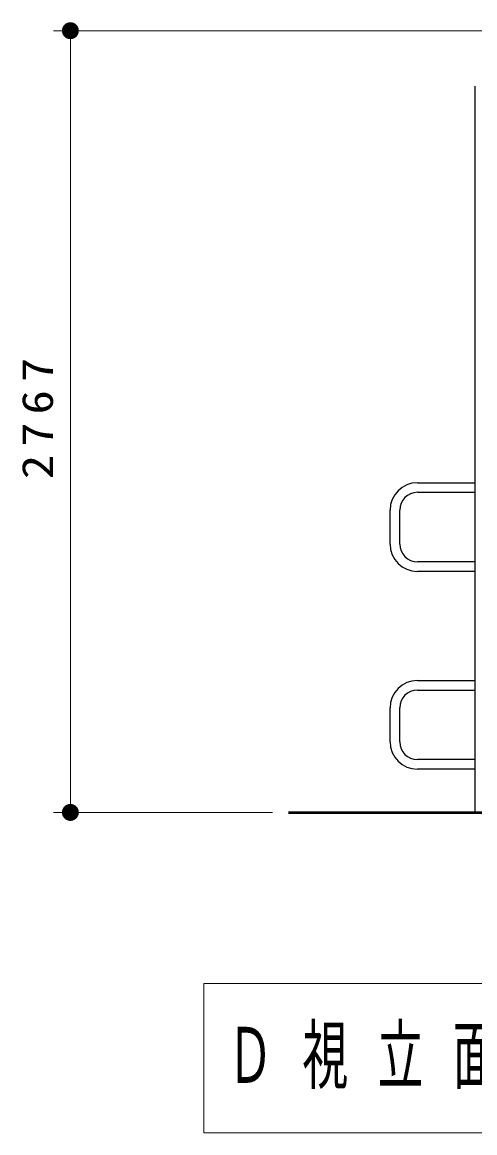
# Model space of a CAD drawing. Units: millimetres on the paper, scale 1:60. Extents: x -385 to 0, y -594 to 267.
# Drawn here: x -130.4 to -103.7, y -134.5 to -69 of the extents above; entities that cross this region are included whole.
import ezdxf

# ---------------------------------------------------------------- set-up
doc = ezdxf.new("R2010")
doc.units = ezdxf.units.MM
doc.layers.add('LY_1', color=7, linetype='Continuous', lineweight=25)
doc.styles.add('ＭＳ ゴシック', font='')
doc.styles.get('ＭＳ ゴシック').set_extended_font_data('MS Gothic')

# ---------------------------------------------------------------- blocks, each defined once
blk = doc.blocks.new('filled_dot')
at = {"color": 0, "linetype": 'Continuous', "lineweight": -2, "const_width": 1.25}
blk.add_lwpolyline([(-0.625, 0, 1), (0.625, 0, 1)], format="xyb", close=True, dxfattribs=at)

msp = doc.modelspace()

# ---------------------------------------------------------------- linework, layer by layer
at = {"layer": 'LY_1', "lineweight": 13}
for p, q in [((-101.383, -69.495), (-128.531, -69.495)), ((-127.531, -115.611), (-127.531, -69.495)), ((-115.603, -115.611), (-128.531, -115.611)), ((-119.663, -125.711), (-119.663, -134.511)), ((-62.863, -125.711), (-119.663, -125.711)), ((-119.663, -134.511), (-62.863, -134.511))]:
    msp.add_line(p, q, dxfattribs=at)
at = {"layer": 'LY_1', "color": 70}
for p, q in [((-103.667, -72.777), (-103.667, -115.612)), ((-107.05, -96.161), (-103.667, -96.161)), ((-107.05, -96.728), (-103.667, -96.728)), ((-108.667, -99.778), (-108.667, -97.778)), ((-108.1, -99.778), (-108.1, -97.778)), ((-103.667, -100.828), (-107.05, -100.828)), ((-103.667, -101.395), (-107.05, -101.395)), ((-107.05, -107.828), (-103.667, -107.828)), ((-107.05, -108.395), (-103.667, -108.395)), ((-108.667, -111.445), (-108.667, -109.445)), ((-108.1, -111.445), (-108.1, -109.445)), ((-103.667, -112.495), (-107.05, -112.495)), ((-103.667, -113.062), (-107.05, -113.062))]:
    msp.add_line(p, q, dxfattribs=at)
at = {"layer": 'LY_1', "lineweight": 50}
msp.add_line((-114.654, -115.611), (-57.647, -115.611), dxfattribs=at)
at = {"layer": 'LY_1', "color": 70}
for centre, radius, start, end in [((-107.05, -97.778), 1.617, 90, 180), ((-107.05, -97.778), 1.05, 90, 180), ((-107.05, -99.778), 1.617, 180, 270), ((-107.05, -99.778), 1.05, 180, 270), ((-107.05, -109.445), 1.617, 90, 180), ((-107.05, -109.445), 1.05, 90, 180), ((-107.05, -111.445), 1.617, 180, 270), ((-107.05, -111.445), 1.05, 180, 270)]:
    msp.add_arc(centre, radius, start, end, dxfattribs=at)

# ---------------------------------------------------------------- block references
at = {"layer": 'LY_1', "lineweight": 13, "xscale": 0.4, "yscale": 0.4}
for p, rotation in [((-127.531, -69.495), 270), ((-127.531, -115.611), 90)]:
    msp.add_blockref('filled_dot', p, dxfattribs=dict(at, rotation=rotation))

# ---------------------------------------------------------------- texts
at = {"layer": 'LY_1', "insert": (-128.531, -92.136), "char_height": 1.833, "attachment_point": 8, "rotation": 90, "style": 'ＭＳ ゴシック'}
msp.add_mtext('\\T1.33;\\W1.15;2767', dxfattribs=at)
at = {"layer": 'LY_1', "insert": (-118.263, -130.111), "char_height": 3.299, "attachment_point": 4, "style": 'ＭＳ ゴシック'}
msp.add_mtext('\\T1.64;\\W0.6;Ｄ視立面図\u3000Ｓ＝１／６０', dxfattribs=at)

doc.saveas('drawing.dxf')
